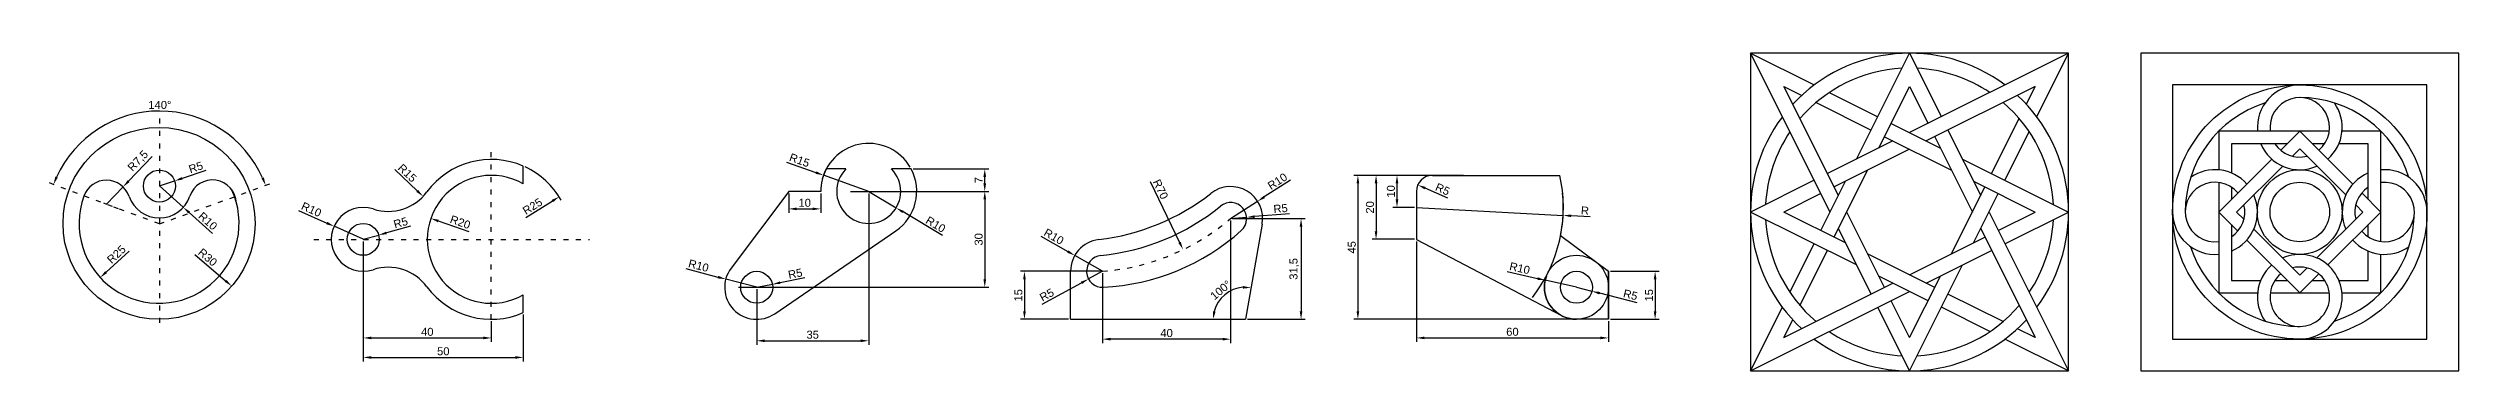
# Model space of a CAD drawing. Header units: millimetres. Extents: x 972 to 6943, y 1448 to 1632.
# Drawn here: x 3183 to 3936, y 1490 to 1591 of the extents above; entities that cross this region are included whole.
import ezdxf

# ---------------------------------------------------------------- set-up
doc = ezdxf.new("R2010")
doc.units = ezdxf.units.MM
doc.linetypes.add('ACAD_ISO03W100', pattern=[30, 12, -18])
doc.layers.add('contornos', color=7, linetype='Continuous', lineweight=30)
doc.layers.add('cotas', color=7, linetype='Continuous')
doc.layers.add('ejes', color=7, linetype='ACAD_ISO03W100')
doc.styles.get("Standard").update_dxf_attribs({"font": 'ARIAL.TTF'})
doc.dimstyles.new('ISO-25', dxfattribs={"dimtxt": 2.5, "dimasz": 2.5, "dimexe": 1.25, "dimexo": 0.625, "dimtad": 1, "dimtxsty": 'Standard', "dimcen": 2.5, "dimadec": 0, "dimazin": 0, "dimtfac": 1, "dimtmove": 0, "dimatfit": 3, "dimfxl": 1, "dimarcsym": 0})

# ---------------------------------------------------------------- blocks, each defined once
blk = doc.blocks.new('*D141')
at = {"layer": 'cotas', "color": 0, "lineweight": -2, "ltscale": 0.13}
blk.add_line((3208.01, 1527.88), (3200.85, 1521.27), dxfattribs=at)
at = {"layer": 'cotas', "color": 0, "ltscale": 0.13}
blk.add_solid([(3200.56, 1521.58), (3201.13, 1520.97), (3199.01, 1519.58)], dxfattribs=at)
at = {"layer": 'Defpoints', "color": 0, "ltscale": 0.13}
for p in [(3217.39, 1536.53), (3199.01, 1519.58)]:
    blk.add_point(p, dxfattribs=at)
at = {"layer": 'cotas', "color": 0, "ltscale": 0.13, "insert": (3204.06, 1526.82), "char_height": 2.5, "attachment_point": 5, "rotation": 42.67989}
blk.add_mtext('R25', dxfattribs=at)
blk = doc.blocks.new('*D142')
at = {"layer": 'cotas', "color": 0, "lineweight": -2, "ltscale": 0.13}
blk.add_line((3228.6, 1526.83), (3238.19, 1518.54), dxfattribs=at)
at = {"layer": 'cotas', "color": 0, "ltscale": 0.13}
blk.add_solid([(3238.46, 1518.85), (3237.91, 1518.22), (3240.08, 1516.9)], dxfattribs=at)
at = {"layer": 'Defpoints', "color": 0, "ltscale": 0.13}
for p in [(3217.39, 1536.53), (3240.08, 1516.9)]:
    blk.add_point(p, dxfattribs=at)
at = {"layer": 'cotas', "color": 0, "ltscale": 0.13, "insert": (3232.57, 1525.91), "char_height": 2.5, "attachment_point": 5, "rotation": 319.14145}
blk.add_mtext('R30', dxfattribs=at)
blk = doc.blocks.new('*D143')
at = {"layer": 'cotas', "color": 0, "lineweight": -2, "ltscale": 0.13}
for p, q in [((3231.99, 1553.09), (3224.6, 1550.6)), ((3217.49, 1548.21), (3222.23, 1549.8))]:
    blk.add_line(p, q, dxfattribs=at)
at = {"layer": 'cotas', "color": 0, "ltscale": 0.13}
blk.add_solid([(3224.47, 1550.99), (3224.73, 1550.2), (3222.23, 1549.8)], dxfattribs=at)
at = {"layer": 'Defpoints', "color": 0, "ltscale": 0.13}
for p in [(3217.49, 1548.21), (3222.23, 1549.8)]:
    blk.add_point(p, dxfattribs=at)
at = {"layer": 'cotas', "color": 0, "ltscale": 0.13, "insert": (3228.87, 1554.04), "char_height": 2.5, "attachment_point": 5, "rotation": 18.61444}
blk.add_mtext('R5', dxfattribs=at)
blk = doc.blocks.new('*D144')
at = {"layer": 'cotas', "color": 0, "lineweight": -2, "ltscale": 0.13}
for p, q in [((3217.49, 1548.21), (3224.95, 1541.54)), ((3234.06, 1533.4), (3226.81, 1539.88))]:
    blk.add_line(p, q, dxfattribs=at)
at = {"layer": 'cotas', "color": 0, "ltscale": 0.13}
blk.add_solid([(3227.09, 1540.19), (3226.53, 1539.56), (3224.95, 1541.54)], dxfattribs=at)
at = {"layer": 'Defpoints', "color": 0, "ltscale": 0.13}
for p in [(3217.49, 1548.21), (3224.95, 1541.54)]:
    blk.add_point(p, dxfattribs=at)
at = {"layer": 'cotas', "color": 0, "ltscale": 0.13, "insert": (3232.63, 1537.22), "char_height": 2.5, "attachment_point": 5, "rotation": 318.21161}
blk.add_mtext('R10', dxfattribs=at)
blk = doc.blocks.new('*D145')
at = {"layer": 'cotas', "color": 0, "lineweight": -2, "ltscale": 0.13}
blk.add_arc((3217.49, 1536.34), 35.32, 24.04345, 155.48066, dxfattribs=at)
at = {"layer": 'cotas', "color": 0, "ltscale": 0.13}
for points in [[(3185.75, 1550.83), (3184.98, 1551.15), (3184.4, 1548.68)], [(3250.13, 1550.88), (3249.36, 1550.57), (3250.68, 1548.41)]]:
    blk.add_solid(points, dxfattribs=at)
at = {"layer": 'Defpoints', "color": 0, "ltscale": 0.13}
for p in [(3231.57, 1568.72), (3182.76, 1549.3), (3252.33, 1549.01), (3217.49, 1536.34), (3217.49, 1536.34)]:
    blk.add_point(p, dxfattribs=at)
at = {"layer": 'cotas', "color": 0, "ltscale": 0.13, "insert": (3217.65, 1573.55), "char_height": 2.5, "attachment_point": 5, "rotation": 359.76205}
blk.add_mtext('140°', dxfattribs=at)
blk = doc.blocks.new('*D146')
at = {"layer": 'cotas', "color": 0, "lineweight": -2, "ltscale": 0.13}
for p, q in [((3215.28, 1557.46), (3207.87, 1549.73)), ((3200.94, 1542.51), (3206.14, 1547.92))]:
    blk.add_line(p, q, dxfattribs=at)
at = {"layer": 'cotas', "color": 0, "ltscale": 0.13}
blk.add_solid([(3207.57, 1550.02), (3208.17, 1549.44), (3206.14, 1547.92)], dxfattribs=at)
at = {"layer": 'Defpoints', "color": 0, "ltscale": 0.13}
for p in [(3206.14, 1547.92), (3200.94, 1542.51)]:
    blk.add_point(p, dxfattribs=at)
at = {"layer": 'cotas', "color": 0, "ltscale": 0.13, "insert": (3210.91, 1555.96), "char_height": 2.5, "attachment_point": 5, "rotation": 46.194}
blk.add_mtext('R7,5', dxfattribs=at)
blk = doc.blocks.new('*D147')
at = {"layer": 'cotas', "color": 0, "lineweight": -2, "ltscale": 0.13}
for p, q in [((3281.18, 1530.9), (3281.18, 1499.44)), ((3283.68, 1500.69), (3318.68, 1500.69)), ((3321.18, 1505.9), (3321.18, 1499.44))]:
    blk.add_line(p, q, dxfattribs=at)
at = {"layer": 'cotas', "color": 0, "ltscale": 0.13}
for points in [[(3283.68, 1501.11), (3283.68, 1500.28), (3281.18, 1500.69)], [(3318.68, 1501.11), (3318.68, 1500.28), (3321.18, 1500.69)]]:
    blk.add_solid(points, dxfattribs=at)
at = {"layer": 'Defpoints', "color": 0, "ltscale": 0.13}
for p in [(3281.18, 1531.53), (3321.18, 1506.53), (3321.18, 1500.69)]:
    blk.add_point(p, dxfattribs=at)
at = {"layer": 'cotas', "color": 0, "ltscale": 0.13, "insert": (3301.18, 1502.59), "char_height": 2.5, "attachment_point": 5}
blk.add_mtext('40', dxfattribs=at)
blk = doc.blocks.new('*D148')
at = {"layer": 'cotas', "color": 0, "lineweight": -2, "ltscale": 0.13}
for p, q in [((3281.18, 1530.28), (3281.18, 1493.35)), ((3331.18, 1507.99), (3331.18, 1493.35)), ((3283.68, 1494.6), (3328.68, 1494.6))]:
    blk.add_line(p, q, dxfattribs=at)
at = {"layer": 'cotas', "color": 0, "ltscale": 0.13}
for points in [[(3283.68, 1495.01), (3283.68, 1494.18), (3281.18, 1494.6)], [(3328.68, 1495.01), (3328.68, 1494.18), (3331.18, 1494.6)]]:
    blk.add_solid(points, dxfattribs=at)
at = {"layer": 'Defpoints', "color": 0, "ltscale": 0.13}
for p in [(3281.18, 1530.9), (3331.18, 1508.61), (3331.18, 1494.6)]:
    blk.add_point(p, dxfattribs=at)
at = {"layer": 'cotas', "color": 0, "ltscale": 0.13, "insert": (3306.18, 1496.5), "char_height": 2.5, "attachment_point": 5}
blk.add_mtext('50', dxfattribs=at)
blk = doc.blocks.new('*D149')
at = {"layer": 'cotas', "color": 0, "lineweight": -2, "ltscale": 0.13}
blk.add_line((3314.27, 1533.92), (3304.65, 1537.26), dxfattribs=at)
at = {"layer": 'cotas', "color": 0, "ltscale": 0.13}
blk.add_solid([(3304.78, 1537.65), (3304.51, 1536.86), (3302.29, 1538.08)], dxfattribs=at)
at = {"layer": 'Defpoints', "color": 0, "ltscale": 0.13}
for p in [(3302.29, 1538.08), (3321.18, 1531.53)]:
    blk.add_point(p, dxfattribs=at)
at = {"layer": 'cotas', "color": 0, "ltscale": 0.13, "insert": (3311.48, 1536.9), "char_height": 2.5, "attachment_point": 5, "rotation": 340.88341}
blk.add_mtext('R20', dxfattribs=at)
blk = doc.blocks.new('*D150')
at = {"layer": 'cotas', "color": 0, "lineweight": -2, "ltscale": 0.13}
blk.add_line((3331.98, 1538.31), (3340.23, 1543.5), dxfattribs=at)
blk.add_arc((3321.18, 1531.53), 25, 29.28358, 64.98943, dxfattribs=at)
at = {"layer": 'cotas', "color": 0, "ltscale": 0.13}
blk.add_solid([(3340.01, 1543.85), (3340.46, 1543.15), (3342.35, 1544.83)], dxfattribs=at)
at = {"layer": 'Defpoints', "color": 0, "ltscale": 0.13}
for p in [(3342.35, 1544.83), (3321.18, 1531.53)]:
    blk.add_point(p, dxfattribs=at)
at = {"layer": 'cotas', "color": 0, "ltscale": 0.13, "insert": (3334.04, 1541.85), "char_height": 2.5, "attachment_point": 5, "rotation": 32.14837}
blk.add_mtext('R25', dxfattribs=at)
blk = doc.blocks.new('*D151')
at = {"layer": 'cotas', "color": 0, "lineweight": -2, "ltscale": 0.13}
blk.add_line((3291, 1553.38), (3298.06, 1546.67), dxfattribs=at)
at = {"layer": 'cotas', "color": 0, "ltscale": 0.13}
blk.add_solid([(3298.35, 1546.97), (3297.78, 1546.37), (3299.88, 1544.95)], dxfattribs=at)
at = {"layer": 'Defpoints', "color": 0, "ltscale": 0.13}
for p in [(3289, 1555.27), (3299.88, 1544.95)]:
    blk.add_point(p, dxfattribs=at)
at = {"layer": 'cotas', "color": 0, "ltscale": 0.13, "insert": (3294.93, 1552.26), "char_height": 2.5, "attachment_point": 5, "rotation": 316.50997}
blk.add_mtext('R15', dxfattribs=at)
blk = doc.blocks.new('*D152')
at = {"layer": 'cotas', "color": 0, "lineweight": -2, "ltscale": 0.13}
for p, q in [((3281.18, 1531.53), (3286, 1532.86)), ((3295.93, 1535.61), (3288.41, 1533.53))]:
    blk.add_line(p, q, dxfattribs=at)
at = {"layer": 'cotas', "color": 0, "ltscale": 0.13}
blk.add_solid([(3288.3, 1533.93), (3288.52, 1533.13), (3286, 1532.86)], dxfattribs=at)
at = {"layer": 'Defpoints', "color": 0, "ltscale": 0.13}
for p in [(3281.18, 1531.53), (3286, 1532.86)]:
    blk.add_point(p, dxfattribs=at)
at = {"layer": 'cotas', "color": 0, "ltscale": 0.13, "insert": (3292.87, 1536.73), "char_height": 2.5, "attachment_point": 5, "rotation": 15.47651}
blk.add_mtext('R5', dxfattribs=at)
blk = doc.blocks.new('*D153')
at = {"layer": 'cotas', "color": 0, "lineweight": -2, "ltscale": 0.13}
for p, q in [((3260.9, 1540.59), (3269.77, 1536.62)), ((3281.18, 1531.53), (3272.05, 1535.61))]:
    blk.add_line(p, q, dxfattribs=at)
at = {"layer": 'cotas', "color": 0, "ltscale": 0.13}
blk.add_solid([(3269.94, 1537.01), (3269.6, 1536.24), (3272.05, 1535.61)], dxfattribs=at)
at = {"layer": 'Defpoints', "color": 0, "ltscale": 0.13}
for p in [(3272.05, 1535.61), (3281.18, 1531.53)]:
    blk.add_point(p, dxfattribs=at)
at = {"layer": 'cotas', "color": 0, "ltscale": 0.13, "insert": (3264.97, 1540.85), "char_height": 2.5, "attachment_point": 5, "rotation": 335.92426}
blk.add_mtext('R10', dxfattribs=at)
blk = doc.blocks.new('*D154')
at = {"layer": 'cotas', "color": 0, "lineweight": -2, "ltscale": 0.13}
for p, q in [((3404.08, 1516.53), (3408.99, 1517.48)), ((3419.1, 1519.45), (3411.44, 1517.96))]:
    blk.add_line(p, q, dxfattribs=at)
at = {"layer": 'cotas', "color": 0, "ltscale": 0.13}
blk.add_solid([(3411.36, 1518.37), (3411.52, 1517.55), (3408.99, 1517.48)], dxfattribs=at)
at = {"layer": 'Defpoints', "color": 0, "ltscale": 0.13}
for p in [(3404.08, 1516.53), (3408.99, 1517.48)]:
    blk.add_point(p, dxfattribs=at)
at = {"layer": 'cotas', "color": 0, "ltscale": 0.13, "insert": (3416.13, 1520.8), "char_height": 2.5, "attachment_point": 5, "rotation": 11.00548}
blk.add_mtext('R5', dxfattribs=at)
blk = doc.blocks.new('*D155')
at = {"layer": 'cotas', "color": 0, "lineweight": -2, "ltscale": 0.13}
for p, q in [((3381.96, 1522.37), (3391.99, 1519.72)), ((3404.08, 1516.53), (3394.41, 1519.08))]:
    blk.add_line(p, q, dxfattribs=at)
at = {"layer": 'cotas', "color": 0, "ltscale": 0.13}
blk.add_solid([(3392.1, 1520.12), (3391.89, 1519.31), (3394.41, 1519.08)], dxfattribs=at)
at = {"layer": 'Defpoints', "color": 0, "ltscale": 0.13}
for p in [(3394.41, 1519.08), (3404.08, 1516.53)]:
    blk.add_point(p, dxfattribs=at)
at = {"layer": 'cotas', "color": 0, "ltscale": 0.13, "insert": (3385.93, 1523.28), "char_height": 2.5, "attachment_point": 5, "rotation": 345.20845}
blk.add_mtext('R10', dxfattribs=at)
blk = doc.blocks.new('*D156')
at = {"layer": 'cotas', "color": 0, "lineweight": -2, "ltscale": 0.13}
for p, q in [((3439.08, 1545.9), (3439.08, 1498.55)), ((3404.08, 1515.9), (3404.08, 1498.55)), ((3406.58, 1499.8), (3436.58, 1499.8))]:
    blk.add_line(p, q, dxfattribs=at)
at = {"layer": 'cotas', "color": 0, "ltscale": 0.13}
for points in [[(3406.58, 1500.22), (3406.58, 1499.39), (3404.08, 1499.8)], [(3436.58, 1500.22), (3436.58, 1499.39), (3439.08, 1499.8)]]:
    blk.add_solid(points, dxfattribs=at)
at = {"layer": 'Defpoints', "color": 0, "ltscale": 0.13}
for p in [(3439.08, 1546.53), (3404.08, 1516.53), (3439.08, 1499.8)]:
    blk.add_point(p, dxfattribs=at)
at = {"layer": 'cotas', "color": 0, "ltscale": 0.13, "insert": (3421.58, 1501.7), "char_height": 2.5, "attachment_point": 5}
blk.add_mtext('35', dxfattribs=at)
blk = doc.blocks.new('*D157')
at = {"layer": 'cotas', "color": 0, "lineweight": -2, "ltscale": 0.13}
for p, q in [((3439.08, 1546.53), (3447.65, 1541.37)), ((3462.1, 1532.68), (3449.79, 1540.08))]:
    blk.add_line(p, q, dxfattribs=at)
at = {"layer": 'cotas', "color": 0, "ltscale": 0.13}
blk.add_solid([(3450, 1540.44), (3449.57, 1539.73), (3447.65, 1541.37)], dxfattribs=at)
at = {"layer": 'Defpoints', "color": 0, "ltscale": 0.13}
for p in [(3439.08, 1546.53), (3447.65, 1541.37)]:
    blk.add_point(p, dxfattribs=at)
at = {"layer": 'cotas', "color": 0, "ltscale": 0.13, "insert": (3459.99, 1536.17), "char_height": 2.5, "attachment_point": 5, "rotation": 328.97269}
blk.add_mtext('R10', dxfattribs=at)
blk = doc.blocks.new('*D158')
at = {"layer": 'cotas', "color": 0, "lineweight": -2, "ltscale": 0.13}
for p, q in [((3413.42, 1555.69), (3422.6, 1552.41)), ((3439.08, 1546.53), (3424.95, 1551.57))]:
    blk.add_line(p, q, dxfattribs=at)
blk.add_arc((3439.08, 1546.53), 15, 30.20546, 165.12152, dxfattribs=at)
at = {"layer": 'cotas', "color": 0, "ltscale": 0.13}
blk.add_solid([(3422.74, 1552.8), (3422.46, 1552.02), (3424.95, 1551.57)], dxfattribs=at)
at = {"layer": 'Defpoints', "color": 0, "ltscale": 0.13}
for p in [(3424.95, 1551.57), (3439.08, 1546.53)]:
    blk.add_point(p, dxfattribs=at)
at = {"layer": 'cotas', "color": 0, "ltscale": 0.13, "insert": (3417.47, 1556.26), "char_height": 2.5, "attachment_point": 5, "rotation": 340.34687}
blk.add_mtext('R15', dxfattribs=at)
blk = doc.blocks.new('*D159')
at = {"layer": 'cotas', "color": 0, "lineweight": -2, "ltscale": 0.13}
for p, q in [((3414.08, 1545.9), (3414.08, 1539.8)), ((3424.08, 1545.9), (3424.08, 1539.8)), ((3416.58, 1541.05), (3421.58, 1541.05))]:
    blk.add_line(p, q, dxfattribs=at)
at = {"layer": 'cotas', "color": 0, "ltscale": 0.13}
for points in [[(3416.58, 1541.46), (3416.58, 1540.63), (3414.08, 1541.05)], [(3421.58, 1541.46), (3421.58, 1540.63), (3424.08, 1541.05)]]:
    blk.add_solid(points, dxfattribs=at)
at = {"layer": 'Defpoints', "color": 0, "ltscale": 0.13}
for p in [(3414.08, 1546.53), (3424.08, 1546.53), (3424.08, 1541.05)]:
    blk.add_point(p, dxfattribs=at)
at = {"layer": 'cotas', "color": 0, "ltscale": 0.13, "insert": (3419.08, 1542.95), "char_height": 2.5, "attachment_point": 5}
blk.add_mtext('10', dxfattribs=at)
blk = doc.blocks.new('*D160')
at = {"layer": 'cotas', "color": 0, "lineweight": -2, "ltscale": 0.13}
for p, q in [((3452.97, 1553.53), (3476.58, 1553.53)), ((3439.7, 1546.53), (3476.58, 1546.53)), ((3475.33, 1549.03), (3475.33, 1551.03))]:
    blk.add_line(p, q, dxfattribs=at)
at = {"layer": 'cotas', "color": 0, "ltscale": 0.13}
for points in [[(3474.91, 1551.03), (3475.75, 1551.03), (3475.33, 1553.53)], [(3474.91, 1549.03), (3475.75, 1549.03), (3475.33, 1546.53)]]:
    blk.add_solid(points, dxfattribs=at)
at = {"layer": 'Defpoints', "color": 0, "ltscale": 0.13}
for p in [(3452.34, 1553.53), (3475.33, 1553.53), (3439.08, 1546.53)]:
    blk.add_point(p, dxfattribs=at)
at = {"layer": 'cotas', "color": 0, "ltscale": 0.13, "insert": (3473.46, 1550.03), "char_height": 2.5, "attachment_point": 5, "rotation": 90}
blk.add_mtext('7', dxfattribs=at)
blk = doc.blocks.new('*D161')
at = {"layer": 'cotas', "color": 0, "lineweight": -2, "ltscale": 0.13}
for p, q in [((3433.42, 1546.53), (3476.58, 1546.53)), ((3475.33, 1544.03), (3475.33, 1519.03)), ((3398.42, 1516.53), (3476.58, 1516.53))]:
    blk.add_line(p, q, dxfattribs=at)
at = {"layer": 'cotas', "color": 0, "ltscale": 0.13}
for points in [[(3474.91, 1544.03), (3475.75, 1544.03), (3475.33, 1546.53)], [(3474.91, 1519.03), (3475.75, 1519.03), (3475.33, 1516.53)]]:
    blk.add_solid(points, dxfattribs=at)
at = {"layer": 'Defpoints', "color": 0, "ltscale": 0.13}
for p in [(3432.79, 1546.53), (3397.79, 1516.53), (3475.33, 1516.53)]:
    blk.add_point(p, dxfattribs=at)
at = {"layer": 'cotas', "color": 0, "ltscale": 0.13, "insert": (3473.43, 1531.53), "char_height": 2.5, "attachment_point": 5, "rotation": 90}
blk.add_mtext('30', dxfattribs=at)
blk = doc.blocks.new('*D162')
at = {"layer": 'cotas', "color": 0, "lineweight": -2, "ltscale": 0.13}
for p, q in [((3492.83, 1532.53), (3501.27, 1527.72)), ((3512.13, 1521.53), (3503.45, 1526.48))]:
    blk.add_line(p, q, dxfattribs=at)
at = {"layer": 'cotas', "color": 0, "ltscale": 0.13}
blk.add_solid([(3501.48, 1528.08), (3501.07, 1527.35), (3503.45, 1526.48)], dxfattribs=at)
at = {"layer": 'Defpoints', "color": 0, "ltscale": 0.13}
for p in [(3503.45, 1526.48), (3512.13, 1521.53)]:
    blk.add_point(p, dxfattribs=at)
at = {"layer": 'cotas', "color": 0, "ltscale": 0.13, "insert": (3496.91, 1532.39), "char_height": 2.5, "attachment_point": 5, "rotation": 330.31195}
blk.add_mtext('R10', dxfattribs=at)
blk = doc.blocks.new('*D163')
at = {"layer": 'cotas', "color": 0, "lineweight": -2, "ltscale": 0.13}
for p, q in [((3512.13, 1521.53), (3507.75, 1519.13)), ((3493.29, 1511.23), (3505.55, 1517.93))]:
    blk.add_line(p, q, dxfattribs=at)
at = {"layer": 'cotas', "color": 0, "ltscale": 0.13}
blk.add_solid([(3505.35, 1518.29), (3505.75, 1517.56), (3507.75, 1519.13)], dxfattribs=at)
at = {"layer": 'Defpoints', "color": 0, "ltscale": 0.13}
for p in [(3512.13, 1521.53), (3507.75, 1519.13)]:
    blk.add_point(p, dxfattribs=at)
at = {"layer": 'cotas', "color": 0, "ltscale": 0.13, "insert": (3494.71, 1514.16), "char_height": 2.5, "attachment_point": 5, "rotation": 28.65278}
blk.add_mtext('R5', dxfattribs=at)
blk = doc.blocks.new('*D164')
at = {"layer": 'cotas', "color": 0, "lineweight": -2, "ltscale": 0.13}
for p, q in [((3552.13, 1537.4), (3552.13, 1499.06)), ((3512.13, 1520.9), (3512.13, 1499.06)), ((3549.63, 1500.31), (3514.63, 1500.31))]:
    blk.add_line(p, q, dxfattribs=at)
at = {"layer": 'cotas', "color": 0, "ltscale": 0.13}
for points in [[(3514.63, 1500.73), (3514.63, 1499.89), (3512.13, 1500.31)], [(3549.63, 1500.73), (3549.63, 1499.89), (3552.13, 1500.31)]]:
    blk.add_solid(points, dxfattribs=at)
at = {"layer": 'Defpoints', "color": 0, "ltscale": 0.13}
for p in [(3552.13, 1538.03), (3512.13, 1521.53), (3512.13, 1500.31)]:
    blk.add_point(p, dxfattribs=at)
at = {"layer": 'cotas', "color": 0, "ltscale": 0.13, "insert": (3532.13, 1502.21), "char_height": 2.5, "attachment_point": 5}
blk.add_mtext('40', dxfattribs=at)
blk = doc.blocks.new('*D165')
at = {"layer": 'cotas', "color": 0, "lineweight": -2, "ltscale": 0.13}
for p, q in [((3552.13, 1538.03), (3557.12, 1538.42)), ((3570.53, 1539.49), (3559.61, 1538.62))]:
    blk.add_line(p, q, dxfattribs=at)
at = {"layer": 'cotas', "color": 0, "ltscale": 0.13}
blk.add_solid([(3559.58, 1539.04), (3559.64, 1538.21), (3557.12, 1538.42)], dxfattribs=at)
at = {"layer": 'Defpoints', "color": 0, "ltscale": 0.13}
for p in [(3552.13, 1538.03), (3557.12, 1538.42)]:
    blk.add_point(p, dxfattribs=at)
at = {"layer": 'cotas', "color": 0, "ltscale": 0.13, "insert": (3567.74, 1541.17), "char_height": 2.5, "attachment_point": 5, "rotation": 4.55057}
blk.add_mtext('R5', dxfattribs=at)
blk = doc.blocks.new('*D166')
at = {"layer": 'cotas', "color": 0, "lineweight": -2, "ltscale": 0.13}
for p, q in [((3570.83, 1550.02), (3562.66, 1544.77)), ((3552.13, 1538.03), (3560.55, 1543.42))]:
    blk.add_line(p, q, dxfattribs=at)
at = {"layer": 'cotas', "color": 0, "ltscale": 0.13}
blk.add_solid([(3562.43, 1545.12), (3562.88, 1544.42), (3560.55, 1543.42)], dxfattribs=at)
at = {"layer": 'Defpoints', "color": 0, "ltscale": 0.13}
for p in [(3552.13, 1538.03), (3560.55, 1543.42)]:
    blk.add_point(p, dxfattribs=at)
at = {"layer": 'cotas', "color": 0, "ltscale": 0.13, "insert": (3566.77, 1549.67), "char_height": 2.5, "attachment_point": 5, "rotation": 32.66975}
blk.add_mtext('R10', dxfattribs=at)
blk = doc.blocks.new('*D167')
at = {"layer": 'cotas', "color": 0, "lineweight": -2, "ltscale": 0.13}
blk.add_arc((3556.73, 1506.53), 10.03, 94.32499, 165.67501, dxfattribs=at)
at = {"layer": 'cotas', "color": 0, "ltscale": 0.13}
for points in [[(3556, 1516.94), (3555.96, 1516.11), (3558.47, 1516.4)], [(3547.43, 1508.95), (3546.61, 1509.06), (3546.71, 1506.53)]]:
    blk.add_solid(points, dxfattribs=at)
at = {"layer": 'Defpoints', "color": 0, "ltscale": 0.13}
for p in [(3561.98, 1536.29), (3552.76, 1515.73), (3502.13, 1506.53), (3556.73, 1506.53), (3556.73, 1506.53)]:
    blk.add_point(p, dxfattribs=at)
at = {"layer": 'cotas', "color": 0, "ltscale": 0.13, "insert": (3549.07, 1515.66), "char_height": 2.5, "attachment_point": 5, "rotation": 40}
blk.add_mtext('100°', dxfattribs=at)
blk = doc.blocks.new('*D168')
at = {"layer": 'cotas', "color": 0, "lineweight": -2, "ltscale": 0.13}
for p, q in [((3552.76, 1538.03), (3575.39, 1538.03)), ((3574.14, 1535.53), (3574.14, 1509.03)), ((3557.36, 1506.53), (3575.39, 1506.53))]:
    blk.add_line(p, q, dxfattribs=at)
at = {"layer": 'cotas', "color": 0, "ltscale": 0.13}
for points in [[(3573.72, 1535.53), (3574.55, 1535.53), (3574.14, 1538.03)], [(3573.72, 1509.03), (3574.55, 1509.03), (3574.14, 1506.53)]]:
    blk.add_solid(points, dxfattribs=at)
at = {"layer": 'Defpoints', "color": 0, "ltscale": 0.13}
for p in [(3552.13, 1538.03), (3556.73, 1506.53), (3574.14, 1506.53)]:
    blk.add_point(p, dxfattribs=at)
at = {"layer": 'cotas', "color": 0, "ltscale": 0.13, "insert": (3572.01, 1522.28), "char_height": 2.5, "attachment_point": 5, "rotation": 90}
blk.add_mtext('31,5', dxfattribs=at)
blk = doc.blocks.new('*D169')
at = {"layer": 'cotas', "color": 0, "lineweight": -2, "ltscale": 0.13}
for p, q in [((3638.51, 1521.43), (3647.98, 1519.29)), ((3660.17, 1516.53), (3650.42, 1518.73))]:
    blk.add_line(p, q, dxfattribs=at)
blk.add_arc((3660.17, 1516.53), 10, 160.07608, 238.67562, dxfattribs=at)
at = {"layer": 'cotas', "color": 0, "ltscale": 0.13}
blk.add_solid([(3648.08, 1519.69), (3647.89, 1518.88), (3650.42, 1518.73)], dxfattribs=at)
at = {"layer": 'Defpoints', "color": 0, "ltscale": 0.13}
for p in [(3650.42, 1518.73), (3660.17, 1516.53)]:
    blk.add_point(p, dxfattribs=at)
at = {"layer": 'cotas', "color": 0, "ltscale": 0.13, "insert": (3642.45, 1522.49), "char_height": 2.5, "attachment_point": 5, "rotation": 347.23805}
blk.add_mtext('R10', dxfattribs=at)
blk = doc.blocks.new('*D170')
at = {"layer": 'cotas', "color": 0, "lineweight": -2, "ltscale": 0.13}
blk.add_line((3620.02, 1544.38), (3612.89, 1547.54), dxfattribs=at)
at = {"layer": 'cotas', "color": 0, "ltscale": 0.13}
blk.add_solid([(3613.06, 1547.92), (3612.72, 1547.16), (3610.6, 1548.55)], dxfattribs=at)
at = {"layer": 'Defpoints', "color": 0, "ltscale": 0.13}
for p in [(3610.6, 1548.55), (3615.17, 1546.53)]:
    blk.add_point(p, dxfattribs=at)
at = {"layer": 'cotas', "color": 0, "ltscale": 0.13, "insert": (3618.37, 1547.19), "char_height": 2.5, "attachment_point": 5, "rotation": 336.09717}
blk.add_mtext('R5', dxfattribs=at)
blk = doc.blocks.new('*D171')
at = {"layer": 'cotas', "color": 0, "lineweight": -2, "ltscale": 0.13}
for p, q in [((3620.11, 1551.53), (3602.86, 1551.53)), ((3604.11, 1549.03), (3604.11, 1544.03)), ((3609.55, 1541.53), (3602.86, 1541.53))]:
    blk.add_line(p, q, dxfattribs=at)
at = {"layer": 'cotas', "color": 0, "ltscale": 0.13}
for points in [[(3603.69, 1549.03), (3604.53, 1549.03), (3604.11, 1551.53)], [(3603.69, 1544.03), (3604.53, 1544.03), (3604.11, 1541.53)]]:
    blk.add_solid(points, dxfattribs=at)
at = {"layer": 'Defpoints', "color": 0, "ltscale": 0.13}
for p in [(3620.73, 1551.53), (3604.11, 1541.53), (3610.17, 1541.53)]:
    blk.add_point(p, dxfattribs=at)
at = {"layer": 'cotas', "color": 0, "ltscale": 0.13, "insert": (3602.21, 1546.53), "char_height": 2.5, "attachment_point": 5, "rotation": 90}
blk.add_mtext('10', dxfattribs=at)
blk = doc.blocks.new('*D172')
at = {"layer": 'cotas', "color": 0, "lineweight": -2, "ltscale": 0.13}
for p, q in [((3619.48, 1551.53), (3596.32, 1551.53)), ((3597.57, 1549.03), (3597.57, 1534.03)), ((3609.55, 1531.53), (3596.32, 1531.53))]:
    blk.add_line(p, q, dxfattribs=at)
at = {"layer": 'cotas', "color": 0, "ltscale": 0.13}
for points in [[(3597.15, 1549.03), (3597.99, 1549.03), (3597.57, 1551.53)], [(3597.15, 1534.03), (3597.99, 1534.03), (3597.57, 1531.53)]]:
    blk.add_solid(points, dxfattribs=at)
at = {"layer": 'Defpoints', "color": 0, "ltscale": 0.13}
for p in [(3620.11, 1551.53), (3597.57, 1531.53), (3610.17, 1531.53)]:
    blk.add_point(p, dxfattribs=at)
at = {"layer": 'cotas', "color": 0, "ltscale": 0.13, "insert": (3595.67, 1541.53), "char_height": 2.5, "attachment_point": 5, "rotation": 90}
blk.add_mtext('20', dxfattribs=at)
blk = doc.blocks.new('*D173')
at = {"layer": 'cotas', "color": 0, "lineweight": -2, "ltscale": 0.13}
for p, q in [((3624.91, 1551.53), (3590.65, 1551.53)), ((3591.9, 1549.03), (3591.9, 1509.03)), ((3669.55, 1506.53), (3590.65, 1506.53))]:
    blk.add_line(p, q, dxfattribs=at)
at = {"layer": 'cotas', "color": 0, "ltscale": 0.13}
for points in [[(3591.48, 1549.03), (3592.31, 1549.03), (3591.9, 1551.53)], [(3591.48, 1509.03), (3592.31, 1509.03), (3591.9, 1506.53)]]:
    blk.add_solid(points, dxfattribs=at)
at = {"layer": 'Defpoints', "color": 0, "ltscale": 0.13}
for p in [(3625.53, 1551.53), (3591.9, 1506.53), (3670.17, 1506.53)]:
    blk.add_point(p, dxfattribs=at)
at = {"layer": 'cotas', "color": 0, "ltscale": 0.13, "insert": (3590, 1529.03), "char_height": 2.5, "attachment_point": 5, "rotation": 90}
blk.add_mtext('45', dxfattribs=at)
blk = doc.blocks.new('*D174')
at = {"layer": 'cotas', "color": 0, "lineweight": -2, "ltscale": 0.13}
for p, q in [((3610.17, 1530.9), (3610.17, 1499.45)), ((3612.67, 1500.7), (3667.67, 1500.7)), ((3670.17, 1505.9), (3670.17, 1499.45))]:
    blk.add_line(p, q, dxfattribs=at)
at = {"layer": 'cotas', "color": 0, "ltscale": 0.13}
for points in [[(3612.67, 1501.11), (3612.67, 1500.28), (3610.17, 1500.7)], [(3667.67, 1501.11), (3667.67, 1500.28), (3670.17, 1500.7)]]:
    blk.add_solid(points, dxfattribs=at)
at = {"layer": 'Defpoints', "color": 0, "ltscale": 0.13}
for p in [(3610.17, 1531.53), (3670.17, 1506.53), (3670.17, 1500.7)]:
    blk.add_point(p, dxfattribs=at)
at = {"layer": 'cotas', "color": 0, "ltscale": 0.13, "insert": (3640.17, 1502.6), "char_height": 2.5, "attachment_point": 5}
blk.add_mtext('60', dxfattribs=at)
blk = doc.blocks.new('*D175')
at = {"layer": 'cotas', "color": 0, "lineweight": -2, "ltscale": 0.13}
for p, q in [((3660.17, 1516.53), (3665.02, 1515.29)), ((3679.15, 1511.69), (3667.44, 1514.67))]:
    blk.add_line(p, q, dxfattribs=at)
at = {"layer": 'cotas', "color": 0, "ltscale": 0.13}
blk.add_solid([(3667.54, 1515.08), (3667.34, 1514.27), (3665.02, 1515.29)], dxfattribs=at)
at = {"layer": 'Defpoints', "color": 0, "ltscale": 0.13}
for p in [(3660.17, 1516.53), (3665.02, 1515.29)]:
    blk.add_point(p, dxfattribs=at)
at = {"layer": 'cotas', "color": 0, "ltscale": 0.13, "insert": (3677.05, 1514.18), "char_height": 2.5, "attachment_point": 5, "rotation": 345.70357}
blk.add_mtext('R5', dxfattribs=at)
blk = doc.blocks.new('*D185')
at = {"layer": 'cotas', "color": 0, "lineweight": -2, "ltscale": 0.13}
blk.add_line((3526.97, 1549.6), (3536.19, 1530.58), dxfattribs=at)
at = {"layer": 'cotas', "color": 0, "ltscale": 0.13}
blk.add_solid([(3536.56, 1530.76), (3535.81, 1530.4), (3537.28, 1528.33)], dxfattribs=at)
at = {"layer": 'Defpoints', "color": 0, "ltscale": 0.13}
for p in [(3506.75, 1591.32), (3537.28, 1528.33)]:
    blk.add_point(p, dxfattribs=at)
at = {"layer": 'cotas', "color": 0, "ltscale": 0.13, "insert": (3530.25, 1547.19), "char_height": 2.5, "attachment_point": 5, "rotation": 295.85974}
blk.add_mtext('R70', dxfattribs=at)
blk = doc.blocks.new('*D186')
at = {"layer": 'cotas', "color": 0, "lineweight": -2, "ltscale": 0.13}
for p, q in [((3610.17, 1541.53), (3656.01, 1539.01)), ((3664.45, 1538.55), (3658.5, 1538.88))]:
    blk.add_line(p, q, dxfattribs=at)
at = {"layer": 'cotas', "color": 0, "ltscale": 0.13}
blk.add_solid([(3658.53, 1539.29), (3658.48, 1538.46), (3656.01, 1539.01)], dxfattribs=at)
at = {"layer": 'Defpoints', "color": 0, "ltscale": 0.13}
for p in [(3610.17, 1541.53), (3656.01, 1539.01)]:
    blk.add_point(p, dxfattribs=at)
at = {"layer": 'cotas', "color": 0, "ltscale": 0.13, "insert": (3662.83, 1540.52), "char_height": 2.5, "attachment_point": 5, "rotation": 356.86307}
blk.add_mtext('R', dxfattribs=at)
blk = doc.blocks.new('*D187')
at = {"layer": 'cotas', "color": 0, "lineweight": -2, "ltscale": 0.13}
for p, q in [((3511.51, 1521.53), (3486.48, 1521.53)), ((3487.73, 1519.03), (3487.73, 1509.03)), ((3501.51, 1506.53), (3486.48, 1506.53))]:
    blk.add_line(p, q, dxfattribs=at)
at = {"layer": 'cotas', "color": 0, "ltscale": 0.13}
for points in [[(3487.31, 1519.03), (3488.15, 1519.03), (3487.73, 1521.53)], [(3487.31, 1509.03), (3488.15, 1509.03), (3487.73, 1506.53)]]:
    blk.add_solid(points, dxfattribs=at)
at = {"layer": 'Defpoints', "color": 0, "ltscale": 0.13}
for p in [(3512.13, 1521.53), (3487.73, 1506.53), (3502.13, 1506.53)]:
    blk.add_point(p, dxfattribs=at)
at = {"layer": 'cotas', "color": 0, "ltscale": 0.13, "insert": (3485.83, 1514.03), "char_height": 2.5, "attachment_point": 5, "rotation": 90}
blk.add_mtext('15', dxfattribs=at)
blk = doc.blocks.new('*D194')
at = {"layer": 'cotas', "color": 0, "lineweight": -2, "ltscale": 0.13}
for p, q in [((3670.8, 1521.53), (3686, 1521.53)), ((3684.75, 1519.03), (3684.75, 1509.03)), ((3670.8, 1506.53), (3686, 1506.53))]:
    blk.add_line(p, q, dxfattribs=at)
at = {"layer": 'cotas', "color": 0, "ltscale": 0.13}
for points in [[(3684.33, 1519.03), (3685.17, 1519.03), (3684.75, 1521.53)], [(3684.33, 1509.03), (3685.17, 1509.03), (3684.75, 1506.53)]]:
    blk.add_solid(points, dxfattribs=at)
at = {"layer": 'Defpoints', "color": 0, "ltscale": 0.13}
for p in [(3670.17, 1521.53), (3670.17, 1506.53), (3684.75, 1506.53)]:
    blk.add_point(p, dxfattribs=at)
at = {"layer": 'cotas', "color": 0, "ltscale": 0.13, "insert": (3682.85, 1514.03), "char_height": 2.5, "attachment_point": 5, "rotation": 90}
blk.add_mtext('15', dxfattribs=at)

msp = doc.modelspace()

# ---------------------------------------------------------------- linework, layer by layer
at = {"layer": 'contornos', "ltscale": 0.13}
for p, q in [((3714.563, 1589.732), (3734.429, 1579.799)), ((3739.395, 1540.067), (3714.563, 1589.732)), ((3747.673, 1556.622), (3764.228, 1589.732)), ((3813.893, 1589.732), (3764.228, 1564.899)), ((3764.228, 1589.732), (3774.161, 1569.866)), ((3803.96, 1569.866), (3813.893, 1589.732)), ((3724.952, 1579.343), (3730.532, 1576.553)), ((3741.993, 1545.262), (3724.952, 1579.343)), ((3735.008, 1574.315), (3752.217, 1565.71)), ((3739.137, 1577.445), (3754.295, 1569.866)), ((3754.599, 1560.085), (3764.228, 1579.343)), ((3764.228, 1579.343), (3770.005, 1567.788)), ((3803.504, 1579.343), (3769.423, 1562.302)), ((3800.714, 1573.763), (3803.504, 1579.343)), ((3758.451, 1567.788), (3773.857, 1560.085)), ((3789.871, 1552.078), (3798.476, 1569.287)), ((3759.033, 1562.302), (3738.585, 1552.078)), ((3764.228, 1559.705), (3740.663, 1547.922)), ((3756.373, 1563.632), (3777.32, 1553.159)), ((3772.083, 1563.632), (3783.866, 1540.067)), ((3776.239, 1565.71), (3786.463, 1545.262)), ((3794.027, 1550), (3801.606, 1565.158)), ((3886.145, 1565.372), (3880.188, 1559.415)), ((3886.145, 1559.792), (3883.887, 1557.535)), ((3902.695, 1548.822), (3886.145, 1565.372)), ((3900.519, 1545.419), (3886.145, 1559.792)), ((3740.663, 1532.212), (3751.136, 1553.159)), ((3780.783, 1556.622), (3813.893, 1540.067)), ((3877.39, 1556.617), (3860.84, 1540.067)), ((3880.793, 1554.44), (3866.419, 1540.067)), ((3734.429, 1550), (3714.563, 1540.067)), ((3736.507, 1545.844), (3724.952, 1540.067)), ((3736.507, 1534.29), (3744.21, 1549.696)), ((3777.32, 1526.975), (3787.793, 1547.922)), ((3784.246, 1549.696), (3803.504, 1540.067)), ((3784.246, 1530.438), (3791.949, 1545.844)), ((3911.45, 1540.067), (3905.493, 1546.024)), ((3714.563, 1540.067), (3714.563, 1490.401)), ((3747.673, 1523.512), (3714.563, 1540.067)), ((3744.21, 1530.438), (3724.952, 1540.067)), ((3756.373, 1516.501), (3744.59, 1540.067)), ((3789.061, 1540.067), (3813.893, 1490.401)), ((3791.949, 1534.29), (3803.504, 1540.067)), ((3794.027, 1530.134), (3813.893, 1540.067)), ((3860.84, 1540.067), (3866.797, 1534.11)), ((3866.419, 1540.067), (3868.677, 1537.809)), ((3891.497, 1525.693), (3905.871, 1540.067)), ((3894.9, 1523.516), (3911.45, 1540.067)), ((3905.871, 1540.067), (3903.613, 1542.325)), ((3726.85, 1514.976), (3734.429, 1530.134)), ((3752.217, 1514.423), (3741.993, 1534.872)), ((3764.228, 1520.429), (3787.793, 1532.212)), ((3786.463, 1534.872), (3803.504, 1500.791)), ((3869.595, 1531.312), (3886.145, 1514.762)), ((3871.771, 1534.715), (3886.145, 1520.341)), ((3729.98, 1510.847), (3738.585, 1528.056)), ((3772.083, 1516.501), (3751.136, 1526.975)), ((3764.228, 1490.401), (3780.783, 1523.512)), ((3769.423, 1517.832), (3789.871, 1528.056)), ((3886.145, 1520.341), (3888.403, 1522.599)), ((3714.563, 1490.401), (3764.228, 1515.234)), ((3724.952, 1500.791), (3759.033, 1517.832)), ((3770.005, 1512.346), (3754.599, 1520.049)), ((3764.228, 1500.791), (3773.857, 1520.049)), ((3793.448, 1505.819), (3776.239, 1514.423)), ((3886.145, 1514.762), (3892.102, 1520.719)), ((3714.563, 1490.401), (3724.496, 1510.268)), ((3724.952, 1500.791), (3727.742, 1506.371)), ((3764.228, 1490.401), (3754.295, 1510.268)), ((3764.228, 1500.791), (3758.451, 1512.346)), ((3789.319, 1502.689), (3774.161, 1510.268)), ((3813.893, 1490.401), (3794.027, 1500.335)), ((3803.504, 1500.791), (3797.924, 1503.581))]:
    msp.add_line(p, q, dxfattribs=at)
at = {"layer": 'contornos'}
for p, q in [((3331.183, 1548.846), (3331.183, 1554.438)), ((3431.936, 1553.526), (3425.811, 1553.526)), ((3452.344, 1553.526), (3446.219, 1553.526)), ((3615.174, 1551.526), (3654.973, 1551.526)), ((3414.078, 1546.526), (3396.078, 1522.526)), ((3424.078, 1546.526), (3414.078, 1546.526)), ((3424.078, 1546.526), (3414.078, 1546.526)), ((3610.174, 1546.526), (3610.174, 1531.526)), ((3610.174, 1546.526), (3610.174, 1541.526)), ((3561.981, 1536.289), (3556.733, 1506.526)), ((3409.724, 1508.272), (3447.547, 1534.145)), ((3610.174, 1531.526), (3655.519, 1507.675)), ((3655.227, 1532.736), (3670.174, 1521.526)), ((3502.133, 1506.526), (3502.133, 1521.526)), ((3670.174, 1506.526), (3670.174, 1521.526)), ((3670.174, 1521.526), (3670.174, 1506.526)), ((3331.183, 1508.613), (3331.183, 1514.205)), ((3502.133, 1506.526), (3556.733, 1506.526)), ((3670.174, 1506.526), (3660.174, 1506.526))]:
    msp.add_line(p, q, dxfattribs=at)
at = {"layer": 'contornos', "ltscale": 0.13}
for points in [[(3813.893, 1490.401), (3813.893, 1589.732), (3714.563, 1589.732), (3714.563, 1490.401)], [(3935.81, 1490.401), (3935.81, 1589.732), (3836.48, 1589.732), (3836.48, 1490.401)], [(3925.877, 1500.335), (3925.877, 1579.799), (3846.413, 1579.799), (3846.413, 1500.335)]]:
    msp.add_lwpolyline(points, close=True, dxfattribs=at)
for points in [[(3895.368, 1565.372), (3860.84, 1565.372), (3860.84, 1553.258)], [(3882.2, 1561.427), (3864.785, 1561.427), (3864.785, 1552.278)], [(3893.902, 1561.427), (3890.09, 1561.427)], [(3907.505, 1544.012), (3907.505, 1561.427), (3898.356, 1561.427)], [(3911.45, 1530.844), (3911.45, 1565.372), (3899.336, 1565.372)], [(3860.84, 1549.29), (3860.84, 1514.762), (3872.954, 1514.762)], [(3864.785, 1547.824), (3864.785, 1544.012)], [(3864.785, 1536.121), (3864.785, 1518.707), (3873.934, 1518.707)], [(3907.505, 1532.31), (3907.505, 1536.121)], [(3898.356, 1518.707), (3907.505, 1518.707), (3907.505, 1527.856)], [(3899.336, 1514.762), (3911.45, 1514.762), (3911.45, 1526.876)], [(3876.922, 1514.762), (3895.368, 1514.762)], [(3878.388, 1518.707), (3882.2, 1518.707)], [(3890.09, 1518.707), (3893.902, 1518.707)]]:
    msp.add_lwpolyline(points, dxfattribs=at)
for radius in [39.732, 13.244, 9.299]:
    msp.add_circle((3886.145, 1540.067), radius, dxfattribs=at)
at = {"layer": 'contornos'}
for centre, radius in [((3217.388, 1536.526), 30), ((3217.491, 1548.205), 5), ((3281.183, 1531.526), 5), ((3404.078, 1516.526), 5), ((3660.174, 1516.526), 5)]:
    msp.add_circle(centre, radius, dxfattribs=at)
at = {"layer": 'contornos', "ltscale": 0.13}
for centre, radius, start, end in [((3764.228, 1540.067), 49.665, 53.130102, 137.276425), ((3764.228, 1540.067), 45.019, 92.997263, 139.529589), ((3764.228, 1540.067), 45.019, 56.127366, 87.002737), ((3764.228, 1540.067), 45.019, 2.997263, 49.529589), ((3764.228, 1540.067), 49.665, 323.130102, 47.276425), ((3886.145, 1540.067), 35.787, 107.619425, 180), ((3886.145, 1566.555), 13.244, 90, 185.124546), ((3886.145, 1566.555), 9.299, 309.838872, 187.308877), ((3886.145, 1540.067), 35.787, 17.619425, 90), ((3886.145, 1566.555), 13.244, 311.378818, 35.123945), ((3764.228, 1540.067), 49.665, 143.130102, 227.276425), ((3764.228, 1540.067), 45.019, 146.127366, 177.002737), ((3886.145, 1566.555), 13.244, 202.781185, 293.835225), ((3886.145, 1566.555), 9.299, 213.469998, 284.053405), ((3859.657, 1540.067), 13.244, 41.378818, 125.123945), ((3912.633, 1540.067), 13.244, 112.781185, 203.835225), ((3912.633, 1540.067), 13.244, 0, 95.124546), ((3859.657, 1540.067), 9.299, 39.838872, 277.308877), ((3859.657, 1540.067), 13.244, 292.781185, 23.835225), ((3912.633, 1540.067), 9.299, 123.469998, 194.053405), ((3912.633, 1540.067), 9.299, 219.838872, 97.308877), ((3764.228, 1540.067), 45.019, 182.997263, 229.529589), ((3764.228, 1540.067), 45.019, 326.127366, 357.002737), ((3859.657, 1540.067), 13.244, 180, 275.124546), ((3859.657, 1540.067), 9.299, 303.469998, 14.053405), ((3886.145, 1540.067), 35.787, 287.619425, 0), ((3886.145, 1540.067), 35.787, 197.619425, 270), ((3912.633, 1540.067), 13.244, 221.378818, 305.123945), ((3886.145, 1513.579), 13.244, 131.378818, 215.123945), ((3886.145, 1513.579), 9.299, 129.838872, 104.053405), ((3886.145, 1513.579), 13.244, 270, 113.835225), ((3764.228, 1540.067), 49.665, 233.130102, 317.276425), ((3764.228, 1540.067), 45.019, 272.997263, 319.529589), ((3764.228, 1540.067), 45.019, 236.127366, 267.002737)]:
    msp.add_arc(centre, radius, start, end, dxfattribs=at)
at = {"layer": 'contornos'}
for centre, radius, start, end in [((3321.183, 1531.526), 25, 66.421822, 143.580086), ((3321.183, 1531.526), 20, 60, 300), ((3439.078, 1546.526), 15, 152.181861, 180), ((3439.078, 1546.526), 10, 135.572996, 44.427004), ((3439.078, 1546.526), 15, 304.374444, 27.818139), ((3615.174, 1546.526), 5, 90, 180), ((3610.174, 1541.526), 45.902, 348.96082, 12.583187), ((3217.388, 1536.526), 25, 160, 25.179346), ((3200.944, 1542.511), 7.5, 18.989088, 160), ((3217.491, 1548.205), 10, 198.989088, 341.288907), ((3234.066, 1542.591), 7.5, 2.424579, 161.288907), ((3288.996, 1555.274), 15, 251.790043, 323.580086), ((3502.763, 1600.975), 70, 276.72603, 308.106265), ((3552.133, 1538.026), 10, 350, 488.106265), ((3281.183, 1531.526), 10, 71.790043, 288.209957), ((3504.749, 1596.161), 70, 275.650165, 309.18213), ((3552.133, 1538.026), 5, 311.857533, 129.18213), ((3512.133, 1521.526), 10, 96.72603, 180), ((3508.76, 1586.438), 70, 272.974762, 311.857533), ((3288.996, 1507.778), 15, 36.419914, 108.209957), ((3404.078, 1516.526), 10, 143.130102, 304.374444), ((3512.133, 1521.526), 5, 95.650165, 272.974762), ((3321.183, 1531.526), 25, 216.419914, 293.578178), ((3660.174, 1516.526), 10, 242.256611, 270)]:
    msp.add_arc(centre, radius, start, end, dxfattribs=at)
for p in [(3872.901, 1540.067), (3899.389, 1540.067)]:
    msp.add_point(p, dxfattribs=at)
at = {"layer": 'cotas', "ltscale": 0.13}
msp.add_circle((3660.174, 1516.526), 10, dxfattribs=at)
msp.add_arc((3610.174, 1541.526), 45.902, 322.140022, 5.733707, dxfattribs=at)
at = {"layer": 'ejes', "ltscale": 0.13}
for p, q in [((3217.491, 1569.331), (3217.491, 1503.342)), ((3321.183, 1506.526), (3321.183, 1558.843)), ((3217.491, 1536.336), (3182.757, 1549.297)), ((3217.491, 1536.336), (3252.331, 1549.008)), ((3204.758, 1541.087), (3200.124, 1542.817)), ((3265.697, 1531.526), (3351.878, 1531.526))]:
    msp.add_line(p, q, dxfattribs=at)
msp.add_arc((3506.747, 1591.318), 70, 274.413081, 310.419214, dxfattribs=at)

# ---------------------------------------------------------------- dimensions: what is measured, and where the dimension line sits
at = {"layer": 'cotas', "ltscale": 0.13}
for center, mpoint, picture, middle in [((3506.747, 1591.318), (3537.279, 1528.328), '*D185', (3528.54, 1546.356)), ((3288.996, 1555.274), (3299.878, 1544.95), '*D151', (3293.624, 1550.883)), ((3321.183, 1531.526), (3342.35, 1544.828), '*D150', (3335.051, 1540.241)), ((3439.078, 1546.526), (3447.647, 1541.371), '*D157', (3459.006, 1534.539)), ((3615.174, 1546.526), (3610.603, 1548.552), '*D170', (3617.597, 1545.452)), ((3217.388, 1536.526), (3199.009, 1519.578), '*D141', (3205.347, 1525.422)), ((3217.388, 1536.526), (3240.078, 1516.9), '*D142', (3231.329, 1524.467)), ((3321.183, 1531.526), (3302.286, 1538.075), '*D149', (3310.86, 1535.104)), ((3552.133, 1538.026), (3557.117, 1538.422), '*D165', (3567.891, 1539.28)), ((3404.078, 1516.526), (3394.409, 1519.079), '*D155', (3385.446, 1521.445)), ((3512.133, 1521.526), (3507.745, 1519.128), '*D163', (3495.615, 1512.5)), ((3660.174, 1516.526), (3665.019, 1515.291), '*D175', (3676.586, 1512.343))]:
    dim = msp.add_radius_dim(center=center, mpoint=mpoint, dimstyle='ISO-25', dxfattribs=at)
    dim.commit()
    dim.dimension.update_dxf_attribs({"geometry": picture, "text_midpoint": middle, "dimtype": 164})
for base, line1, line2, picture, middle in [((3231.571, 1568.724), ((3217.491, 1536.336), (3252.331, 1549.008)), ((3217.491, 1536.336), (3182.757, 1549.297)), '*D145', (3217.646, 1573.553)), ((3552.762, 1515.731), ((3502.133, 1506.526), (3556.733, 1506.526)), ((3561.981, 1536.289), (3556.733, 1506.526)), '*D167', (3549.067, 1515.662))]:
    dim = msp.add_angular_dim_2l(base=base, line1=line1, line2=line2, dimstyle='ISO-25', dxfattribs=at)
    dim.commit()
    dim.dimension.update_dxf_attribs({"geometry": picture, "text_midpoint": middle})
for center, mpoint, picture, middle in [((3200.944, 1542.511), (3206.135, 1547.924), '*D146', (3210.907, 1555.965)), ((3439.078, 1546.526), (3424.952, 1551.57), '*D158', (3417.472, 1556.261)), ((3217.491, 1548.205), (3222.23, 1549.801), '*D143', (3228.874, 1554.04)), ((3552.133, 1538.026), (3560.551, 1543.424), '*D166', (3566.771, 1549.671)), ((3217.491, 1548.205), (3224.947, 1541.541), '*D144', (3232.632, 1537.223)), ((3281.183, 1531.526), (3272.053, 1535.605), '*D153', (3264.97, 1540.852)), ((3281.183, 1531.526), (3286.002, 1532.86), '*D152', (3292.869, 1536.729)), ((3512.133, 1521.526), (3503.446, 1526.478), '*D162', (3496.91, 1532.393)), ((3404.078, 1516.526), (3408.986, 1517.48), '*D154', (3416.133, 1520.802)), ((3660.174, 1516.526), (3650.421, 1518.735), '*D169', (3642.446, 1522.49))]:
    dim = msp.add_radius_dim(center=center, mpoint=mpoint, dimstyle='ISO-25', dxfattribs=at)
    dim.commit()
    dim.dimension.update_dxf_attribs({"geometry": picture, "text_midpoint": middle})
for base, p1, p2, picture, middle in [((3475.332, 1553.526), (3439.078, 1546.526), (3452.344, 1553.526), '*D160', (3473.457, 1550.026)), ((3591.897, 1506.526), (3625.532, 1551.526), (3670.174, 1506.526), '*D173', (3590.001, 1529.026)), ((3597.569, 1531.526), (3620.107, 1551.526), (3610.174, 1531.526), '*D172', (3595.667, 1541.526)), ((3604.11, 1541.526), (3620.732, 1551.526), (3610.174, 1541.526), '*D171', (3602.208, 1546.526)), ((3475.332, 1516.526), (3432.792, 1546.526), (3397.792, 1516.526), '*D161', (3473.429, 1531.526)), ((3574.137, 1506.526), (3552.133, 1538.026), (3556.733, 1506.526), '*D168', (3572.01, 1522.276)), ((3487.73, 1506.526), (3512.133, 1521.526), (3502.133, 1506.526), '*D187', (3485.829, 1514.026)), ((3684.75, 1506.526), (3670.174, 1521.526), (3670.174, 1506.526), '*D194', (3682.849, 1514.026))]:
    dim = msp.add_linear_dim(base=base, p1=p1, p2=p2, angle=90, dimstyle='ISO-25', dxfattribs=at)
    dim.commit()
    dim.dimension.update_dxf_attribs({"geometry": picture, "text_midpoint": middle})
for base, p1, p2, picture, middle in [((3439.078, 1499.802), (3404.078, 1516.526), (3439.078, 1546.526), '*D156', (3421.578, 1501.704)), ((3424.078, 1541.046), (3414.078, 1546.526), (3424.078, 1546.526), '*D159', (3419.078, 1542.947)), ((3512.133, 1500.309), (3552.133, 1538.026), (3512.133, 1521.526), '*D164', (3532.133, 1502.21)), ((3321.183, 1500.693), (3281.183, 1531.526), (3321.183, 1506.526), '*D147', (3301.183, 1502.595)), ((3331.183, 1494.595), (3281.183, 1530.901), (3331.183, 1508.613), '*D148', (3306.183, 1496.497)), ((3670.174, 1500.696), (3610.174, 1531.526), (3670.174, 1506.526), '*D174', (3640.174, 1502.597))]:
    dim = msp.add_linear_dim(base=base, p1=p1, p2=p2, dimstyle='ISO-25', dxfattribs=at)
    dim.commit()
    dim.dimension.update_dxf_attribs({"geometry": picture, "text_midpoint": middle})
dim = msp.add_radius_dim(center=(3610.174, 1541.526), mpoint=(3656.007, 1539.014), text='R', dimstyle='ISO-25', dxfattribs=at)
dim.commit()
dim.dimension.update_dxf_attribs({"geometry": '*D186', "text_midpoint": (3662.826, 1540.518)})

doc.saveas('drawing.dxf')
